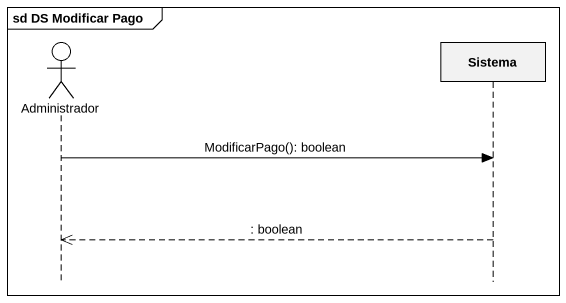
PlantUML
@startuml
mainframe sd DS Modificar Pago
hide footbox
actor Administrador
participant Sistema

Administrador -> Sistema : ModificarPago(): boolean
Sistema -->> Administrador : : boolean
@enduml
